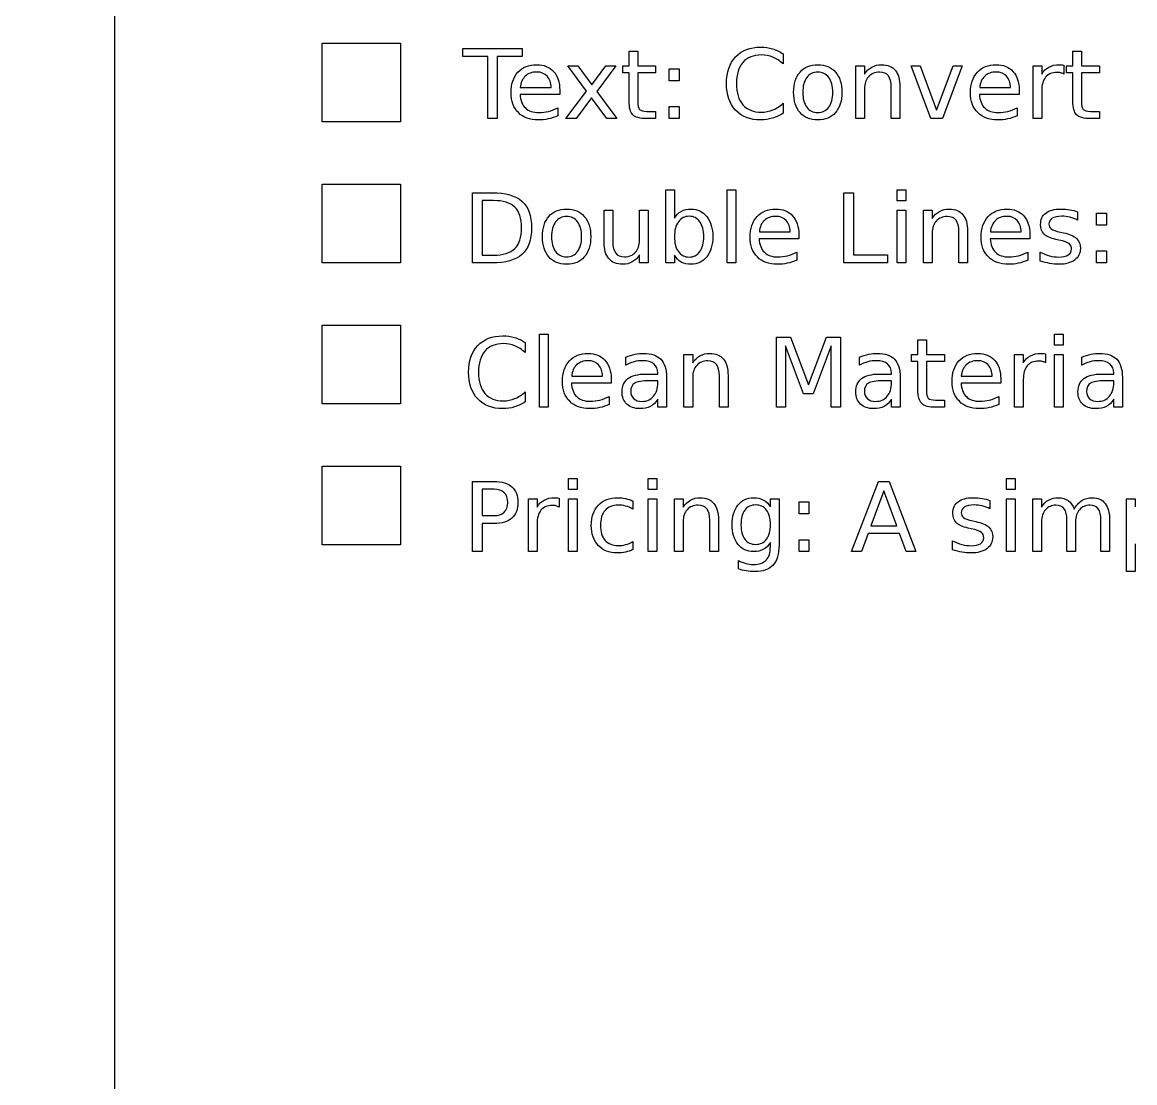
# Model space of a CAD drawing. Extents: x -140 to 352, y 0 to 216.
# Drawn here: x 187.1 to 238, y 95.3 to 143.8 of the extents above; entities that cross this region are included whole.
import ezdxf

# ---------------------------------------------------------------- set-up
doc = ezdxf.new("R2010")
doc.units = 0
doc.layers.add('Design_Template', color=7, linetype='CONTINUOUS')

msp = doc.modelspace()

# ---------------------------------------------------------------- linework, layer by layer
at = {"layer": 'Design_Template', "color": 7}
for points in [[(0.315781, 190.79494), (191.315794, 190.79494), (191.315794, -0.205074), (0.315781, -0.205074)], [(207.269394, 142.649078), (209.986368, 142.649078), (209.986368, 142.283374), (208.846219, 142.283374), (208.846219, 139.437325), (208.409522, 139.437325), (208.409522, 142.283374), (207.269394, 142.283374)], [(214.282323, 141.846677), (213.411086, 140.67427), (214.327514, 139.437325), (213.86069, 139.437325), (213.159393, 140.383856), (212.458099, 139.437325), (211.991289, 139.437325), (212.927075, 140.697934), (212.070883, 141.846677), (212.537707, 141.846677), (213.176612, 140.988348), (213.815517, 141.846677)], [(216.721806, 141.715455), (217.175704, 141.715455), (217.175704, 141.169048), (216.721806, 141.169048)], [(227.798372, 141.846677), (228.217868, 141.846677), (228.970784, 139.824541), (229.723717, 141.846677), (230.143195, 141.846677), (229.239692, 139.437325), (228.701893, 139.437325)], [(216.721806, 139.983732), (217.175704, 139.983732), (217.175704, 139.437325), (216.721806, 139.437325)], [(219.374247, 136.176092), (219.770064, 136.176092), (219.770064, 132.82881), (219.374247, 132.82881)], [(227.161623, 136.176092), (227.557436, 136.176092), (227.557436, 135.674858), (227.161623, 135.674858)], [(224.726451, 136.040566), (225.160992, 136.040566), (225.160992, 133.194517), (226.724926, 133.194517), (226.724926, 132.82881), (224.726451, 132.82881)], [(227.161623, 135.238165), (227.557436, 135.238165), (227.557436, 132.82881), (227.161623, 132.82881)], [(236.289197, 135.106939), (236.743109, 135.106939), (236.743109, 134.560532), (236.289197, 134.560532)], [(236.289197, 133.375217), (236.743109, 133.375217), (236.743109, 132.82881), (236.289197, 132.82881)], [(210.778012, 129.567577), (211.173826, 129.567577), (211.173826, 126.220294), (210.778012, 126.220294)], [(234.372467, 129.567577), (234.768298, 129.567577), (234.768298, 129.066343), (234.372467, 129.066343)], [(221.628709, 129.43205), (222.276229, 129.43205), (223.095831, 127.246422), (223.919757, 129.43205), (224.567263, 129.43205), (224.567263, 126.220294), (224.143475, 126.220294), (224.143475, 129.04053), (223.315255, 126.83769), (222.878558, 126.83769), (222.050342, 129.04053), (222.050342, 126.220294), (221.628709, 126.220294)], [(234.372467, 128.629646), (234.768298, 128.629646), (234.768298, 126.220294), (234.372467, 126.220294)], [(212.103148, 122.959061), (212.498979, 122.959061), (212.498979, 122.457831), (212.103148, 122.457831)], [(215.7516, 122.959061), (216.147431, 122.959061), (216.147431, 122.457831), (215.7516, 122.457831)], [(226.303293, 122.823534), (226.795919, 122.823534), (228.019952, 119.611779), (227.568206, 119.611779), (227.275633, 120.435691), (225.827869, 120.435691), (225.535314, 119.611779), (225.077105, 119.611779)], [(232.169645, 122.959061), (232.565459, 122.959061), (232.565459, 122.457831), (232.169645, 122.457831)], [(226.54852, 122.395446), (225.959098, 120.797094), (227.14011, 120.797094)], [(212.103148, 122.021134), (212.498979, 122.021134), (212.498979, 119.611779), (212.103148, 119.611779)], [(215.7516, 122.021134), (216.147431, 122.021134), (216.147431, 119.611779), (215.7516, 119.611779)], [(222.667752, 121.889912), (223.12165, 121.889912), (223.12165, 121.343501), (222.667752, 121.343501)], [(232.169645, 122.021134), (232.565459, 122.021134), (232.565459, 119.611779), (232.169645, 119.611779)], [(222.667752, 120.158185), (223.12165, 120.158185), (223.12165, 119.611779), (222.667752, 119.611779)]]:
    msp.add_lwpolyline(points, close=True, dxfattribs=at)
at = {"layer": 'Design_Template', "color": 2}
for points in [[(200.819762, 142.892389), (204.420071, 142.892389), (204.420071, 139.292362), (200.819762, 139.292362)], [(200.819762, 136.434295), (204.420071, 136.434295), (204.420071, 132.834268), (200.819762, 132.834268)], [(200.819762, 129.976204), (204.420071, 129.976204), (204.420071, 126.376177), (200.819762, 126.376177)], [(200.819762, 123.518395), (204.420071, 123.518395), (204.420071, 119.918368), (200.819762, 119.918368)]]:
    msp.add_lwpolyline(points, close=True, dxfattribs=at)
at = {"layer": 'Design_Template', "color": 7}
for points in [[(214.88467, 140.231121), (214.88467, 141.539055), (214.594253, 141.539055), (214.594253, 141.846677), (214.88467, 141.846677), (214.88467, 142.530763), (215.282639, 142.530763)], [(215.282639, 142.530763), (215.282639, 141.846677), (216.097947, 141.846677), (216.097947, 141.539055), (215.282639, 141.539055), (215.282639, 140.231121)], [(221.93419, 142.401692), (221.93419, 141.943483)], [(235.209302, 140.231121), (235.209302, 141.539055), (234.918885, 141.539055), (234.918885, 141.846677), (235.209302, 141.846677), (235.209302, 142.530763), (235.607271, 142.530763)], [(235.607271, 142.530763), (235.607271, 141.846677), (236.422583, 141.846677), (236.422583, 141.539055), (235.607271, 141.539055), (235.607271, 140.231121)], [(225.668681, 140.79904), (225.668681, 139.437325), (225.270713, 139.437325), (225.270713, 141.846677), (225.668681, 141.846677), (225.668681, 141.47237)], [(233.783046, 140.706546), (233.783046, 139.437332), (233.385078, 139.437332), (233.385078, 141.846685), (233.783046, 141.846685), (233.783046, 141.472377)], [(234.794118, 141.88325), (234.796235, 141.476674)], [(211.707335, 140.740955), (211.707335, 140.547348), (209.887418, 140.547348)], [(209.900312, 140.85497), (211.311504, 140.857086)], [(227.288545, 140.891542), (227.288545, 139.437325), (226.892714, 139.437325), (226.892714, 140.878634)], [(232.750466, 140.740955), (232.750466, 140.547348), (230.930549, 140.547348)], [(230.943443, 140.85497), (232.354635, 140.857086)], [(221.93419, 140.138619), (221.93419, 139.684714)], [(211.614833, 139.934255), (211.614833, 139.559944)], [(215.691378, 139.768612), (216.097947, 139.768612), (216.097947, 139.437325), (215.691378, 139.437325)], [(232.657964, 139.934255), (232.657964, 139.559944)], [(236.015996, 139.768612), (236.422583, 139.768612), (236.422583, 139.437325), (236.015996, 139.437325)], [(216.960588, 133.190213), (216.960588, 132.82881), (216.562619, 132.82881), (216.562619, 136.176092), (216.960588, 136.176092), (216.960588, 134.872458)], [(207.714691, 136.040566), (208.607438, 136.040566)], [(208.607438, 132.82881), (207.714691, 132.82881), (207.714691, 136.040566)], [(208.149232, 135.683463), (208.149232, 133.185909), (208.674123, 133.185909)], [(208.674123, 135.683463), (208.149232, 135.683463)], [(213.740231, 133.779645), (213.740231, 135.238165), (214.136044, 135.238165), (214.136044, 133.794701)], [(215.362233, 133.872146), (215.362233, 135.238165), (215.758063, 135.238165), (215.758063, 132.82881), (215.362233, 132.82881), (215.362233, 133.198817)], [(228.766423, 134.190525), (228.766423, 132.82881), (228.368454, 132.82881), (228.368454, 135.238165), (228.766423, 135.238165), (228.766423, 134.863854)], [(235.426575, 135.167172), (235.426575, 134.792865)], [(222.656996, 134.13244), (222.656996, 133.938832), (220.837061, 133.938832)], [(220.849973, 134.246458), (222.261165, 134.248574)], [(230.386287, 134.283027), (230.386287, 132.82881), (229.990456, 132.82881), (229.990456, 134.270119)], [(233.240936, 134.13244), (233.240936, 133.938832), (231.421019, 133.938832)], [(231.433931, 134.246458), (232.845123, 134.248574)], [(234.643531, 134.23785), (234.779054, 134.207723)], [(234.563938, 133.876436), (234.426259, 133.908715)], [(222.564494, 133.325739), (222.564494, 132.951428)], [(233.148434, 133.325739), (233.148434, 132.951428)], [(233.714209, 132.916997), (233.714209, 133.325729)], [(210.119736, 129.184661), (210.119736, 128.726452)], [(228.110299, 127.01409), (228.110299, 128.322028), (227.819899, 128.322028), (227.819899, 128.629646), (228.110299, 128.629646), (228.110299, 129.313732), (228.508285, 129.313732)], [(228.508285, 129.313732), (228.508285, 128.629646), (229.323593, 128.629646), (229.323593, 128.322028), (228.508285, 128.322028), (228.508285, 127.01409)], [(214.736239, 128.154232), (214.736239, 128.519936)], [(217.795253, 127.582009), (217.795253, 126.220294), (217.397284, 126.220294), (217.397284, 128.629646), (217.795253, 128.629646), (217.795253, 128.255339)], [(225.440656, 128.154232), (225.440656, 128.519936)], [(232.939763, 127.489514), (232.939763, 126.220301), (232.541794, 126.220301), (232.541794, 128.629653), (232.939763, 128.629653), (232.939763, 128.255346)], [(233.950835, 128.666219), (233.952951, 128.259639)], [(235.620183, 128.154232), (235.620183, 128.519936)], [(214.060761, 127.523928), (214.060761, 127.33032), (212.240827, 127.33032)], [(212.253735, 127.637942), (213.664931, 127.640059)], [(215.644049, 127.7412), (216.199053, 127.7412), (216.199053, 127.779921)], [(216.199053, 127.343225), (216.199053, 127.431426), (215.805392, 127.431426)], [(216.594884, 127.594917), (216.594884, 126.220294), (216.199053, 126.220294), (216.199053, 126.586001)], [(219.415113, 127.674511), (219.415113, 126.220294), (219.0193, 126.220294), (219.0193, 127.661603)], [(226.348466, 127.7412), (226.90347, 127.7412), (226.90347, 127.779921)], [(226.90347, 127.343225), (226.90347, 127.431426), (226.509809, 127.431426)], [(227.299298, 127.594917), (227.299298, 126.220294), (226.90347, 126.220294), (226.90347, 126.586001)], [(231.907182, 127.523928), (231.907182, 127.33032), (230.087265, 127.33032)], [(230.100177, 127.637942), (231.511369, 127.640059)], [(236.527993, 127.7412), (237.082997, 127.7412), (237.082997, 127.779921)], [(237.082997, 127.343225), (237.082997, 127.431426), (236.689318, 127.431426)], [(237.478824, 127.594917), (237.478824, 126.220294), (237.082997, 126.220294), (237.082997, 126.586001)], [(210.119736, 126.921588), (210.119736, 126.467683)], [(213.968256, 126.717224), (213.968256, 126.342913)], [(228.91701, 126.551581), (229.323593, 126.551581), (229.323593, 126.220294), (228.91701, 126.220294)], [(231.81468, 126.717224), (231.81468, 126.342913)], [(207.714691, 122.823534), (208.695632, 122.823534)], [(208.695632, 120.902504), (208.149232, 120.902504), (208.149232, 119.611779), (207.714691, 119.611779), (207.714691, 122.823534)], [(208.149232, 122.466435), (208.149232, 121.259607), (208.695632, 121.259607)], [(208.695632, 122.466435), (208.149232, 122.466435)], [(210.666154, 120.880999), (210.666154, 119.611786), (210.268167, 119.611786), (210.268167, 122.021141), (210.666154, 122.021141), (210.666154, 121.64683)], [(211.677225, 122.057703), (211.679342, 121.651127)], [(215.058921, 121.928632), (215.058921, 121.558621)], [(217.356415, 120.973494), (217.356415, 119.611779), (216.958432, 119.611779), (216.958432, 122.021134), (217.356415, 122.021134), (217.356415, 121.646823)], [(221.355507, 121.655438), (221.355507, 122.021145), (221.751338, 122.021145), (221.751338, 119.910807)], [(231.408111, 121.950145), (231.408111, 121.575834)], [(233.774446, 120.973494), (233.774446, 119.611779), (233.376459, 119.611779), (233.376459, 122.021134), (233.774446, 122.021134), (233.774446, 121.646823)], [(238.068245, 119.973182), (238.068245, 118.695364), (237.670276, 118.695364), (237.670276, 122.021134), (238.068245, 122.021134), (238.068245, 121.655427)], [(218.976265, 121.065996), (218.976265, 119.611779), (218.580448, 119.611779), (218.580448, 121.053091)], [(230.625068, 121.020822), (230.760591, 120.990695)], [(235.334073, 120.973494), (235.334073, 119.611779), (234.936086, 119.611779), (234.936086, 121.053091)], [(236.893696, 121.065996), (236.893696, 119.611779), (236.495713, 119.611779), (236.495713, 121.053091)], [(230.545474, 120.659412), (230.407796, 120.691691)], [(215.058921, 120.069987), (215.058921, 119.70428)], [(221.355507, 119.839818), (221.355507, 120.035578)], [(229.695745, 119.699969), (229.695745, 120.108701)], [(219.888386, 118.822297), (219.888386, 119.207361)]]:
    msp.add_lwpolyline(points, dxfattribs=at)
for points in [[(219.763615, 142.25971), (220.043262, 142.558008), (220.426185, 142.707159), (220.912365, 142.707162)], [(220.912365, 142.707162), (221.104531, 142.707159), (221.285227, 142.681339), (221.454458, 142.629717)], [(219.34412, 141.039977), (219.34412, 141.556264), (219.483954, 141.96284), (219.763615, 142.25971)], [(220.938168, 142.350063), (220.571039, 142.35006), (220.289931, 142.237478), (220.094902, 142.012321)], [(221.465211, 142.248953), (221.30029, 142.316355), (221.124614, 142.35006), (220.938168, 142.350063)], [(221.454458, 142.629717), (221.625128, 142.57952), (221.785028, 142.503511), (221.93419, 142.401692)], [(221.93419, 141.943483), (221.787896, 142.079722), (221.631573, 142.181548), (221.465211, 142.248953)], [(209.79276, 141.556267), (210.006434, 141.788593), (210.293987, 141.904759), (210.655397, 141.904762)], [(210.655397, 141.904762), (210.979508, 141.904759), (211.235505, 141.800065), (211.423381, 141.590684)], [(220.094902, 142.012321), (219.899851, 141.788593), (219.802329, 141.464478), (219.802329, 141.039977)], [(222.712926, 141.569172), (222.909398, 141.792896), (223.180444, 141.904759), (223.526082, 141.904762)], [(223.526082, 141.904762), (223.870273, 141.904759), (224.140607, 141.792896), (224.337083, 141.569172)], [(225.668681, 141.47237), (225.763339, 141.617213), (225.874485, 141.725491), (226.00212, 141.7972)], [(226.00212, 141.7972), (226.131198, 141.868906), (226.279629, 141.904759), (226.447417, 141.904762)], [(226.447417, 141.904762), (226.724214, 141.904759), (226.933594, 141.818713), (227.075566, 141.646617)], [(230.835891, 141.556267), (231.049565, 141.788593), (231.337118, 141.904759), (231.698528, 141.904762)], [(231.698528, 141.904762), (232.022639, 141.904759), (232.278636, 141.800065), (232.466511, 141.590684)], [(233.783046, 141.472377), (233.866221, 141.618656), (233.974499, 141.726934), (234.107884, 141.797207)], [(234.107884, 141.797207), (234.241252, 141.868913), (234.403307, 141.904766), (234.594047, 141.904769)], [(234.594047, 141.904769), (234.621282, 141.904766), (234.651419, 141.902653), (234.684397, 141.898314)], [(234.684397, 141.898314), (234.717382, 141.895491), (234.753965, 141.890411), (234.794118, 141.88325)], [(209.474386, 140.618337), (209.474386, 141.012725), (209.580512, 141.325367), (209.79276, 141.556267)], [(210.128354, 141.382016), (209.996409, 141.257246), (209.920395, 141.081562), (209.900312, 140.85497)], [(210.659691, 141.569172), (210.438841, 141.569168), (210.261722, 141.506787), (210.128354, 141.382016)], [(211.128652, 141.375564), (211.011061, 141.504635), (210.854738, 141.569168), (210.659691, 141.569172)], [(211.311504, 140.857122), (211.308682, 141.073674), (211.247687, 141.24649), (211.128652, 141.375564)], [(211.423381, 141.590684), (211.612678, 141.382732), (211.707335, 141.099491), (211.707335, 140.740955)], [(222.420353, 140.639849), (222.420353, 141.035673), (222.517878, 141.345444), (222.712926, 141.569172)], [(223.0227, 141.319631), (222.899358, 141.154704), (222.837692, 140.928111), (222.837692, 140.639849)], [(223.526082, 141.569172), (223.31383, 141.569168), (223.146027, 141.48599), (223.0227, 141.319631)], [(224.027309, 141.317483), (223.903963, 141.485274), (223.736888, 141.569168), (223.526082, 141.569172)], [(224.212312, 140.639849), (224.212312, 140.925243), (224.15065, 141.15112), (224.027309, 141.317483)], [(224.337083, 141.569172), (224.533555, 141.345444), (224.631793, 141.035673), (224.631793, 140.639849)], [(225.853688, 141.356203), (225.730343, 141.219957), (225.668681, 141.034237), (225.668681, 140.79904)], [(226.359223, 141.560568), (226.145531, 141.560568), (225.977013, 141.492443), (225.853688, 141.356203)], [(226.759347, 141.39062), (226.670422, 141.503919), (226.537054, 141.560568), (226.359223, 141.560568)], [(226.892714, 140.878634), (226.892714, 141.106663), (226.848254, 141.277322), (226.759347, 141.39062)], [(227.075566, 141.646617), (227.217552, 141.47595), (227.288545, 141.224261), (227.288545, 140.891542)], [(230.517517, 140.618337), (230.517517, 141.012725), (230.623643, 141.325367), (230.835891, 141.556267)], [(231.171485, 141.382016), (231.039539, 141.257246), (230.963526, 141.081562), (230.943443, 140.85497)], [(231.702822, 141.569172), (231.481972, 141.569168), (231.304853, 141.506787), (231.171485, 141.382016)], [(232.171783, 141.375564), (232.054192, 141.504635), (231.897869, 141.569168), (231.702822, 141.569172)], [(232.354635, 140.857122), (232.351813, 141.073674), (232.290818, 141.24649), (232.171783, 141.375564)], [(232.466511, 141.590684), (232.655808, 141.382732), (232.750466, 141.099491), (232.750466, 140.740955)], [(233.961591, 141.332546), (233.842556, 141.187696), (233.783046, 140.979031), (233.783046, 140.706546)], [(234.477881, 141.55197), (234.254163, 141.551967), (234.082064, 141.478825), (233.961591, 141.332546)], [(234.649977, 141.532603), (234.598355, 141.545515), (234.540986, 141.55197), (234.477881, 141.55197)], [(234.79627, 141.47667), (234.751809, 141.502493), (234.703038, 141.521127), (234.649977, 141.532603)], [(219.763615, 139.820241), (219.483954, 140.118539), (219.34412, 140.525119), (219.34412, 141.039977)], [(219.802329, 141.039977), (219.802329, 140.616901), (219.899851, 140.292787), (220.094902, 140.06763)], [(209.809962, 139.710527), (209.586244, 139.934251), (209.474386, 140.236857), (209.474386, 140.618337)], [(209.887418, 140.547348), (209.904633, 140.274858), (209.986368, 140.06691), (210.132644, 139.923499)], [(215.058921, 139.607269), (214.942755, 139.722003), (214.88467, 139.929951), (214.88467, 140.231121)], [(215.282639, 140.231121), (215.282639, 140.034641), (215.309168, 139.908439), (215.362233, 139.852509)], [(221.465211, 139.833149), (221.631573, 139.900551), (221.787896, 140.002373), (221.93419, 140.138619)], [(222.712926, 139.710527), (222.517878, 139.935687), (222.420353, 140.245461), (222.420353, 140.639849)], [(222.837692, 140.639849), (222.837692, 140.351588), (222.898645, 140.124275), (223.020544, 139.957916)], [(224.027309, 139.960068), (224.15065, 140.126427), (224.212312, 140.353023), (224.212312, 140.639849)], [(224.631793, 140.639849), (224.631793, 140.245461), (224.533555, 139.935687), (224.337083, 139.710527)], [(230.853093, 139.710527), (230.629375, 139.934251), (230.517517, 140.236857), (230.517517, 140.618337)], [(230.930549, 140.547348), (230.947764, 140.274858), (231.029499, 140.06691), (231.175775, 139.923499)], [(235.383539, 139.607269), (235.267369, 139.722003), (235.209288, 139.929951), (235.209302, 140.231121)], [(235.607271, 140.231121), (235.607271, 140.034641), (235.6338, 139.908439), (235.686865, 139.852509)], [(210.724238, 139.37494), (210.339873, 139.37494), (210.035122, 139.486802), (209.809962, 139.710527)], [(210.132644, 139.923499), (210.280366, 139.781516), (210.48544, 139.710527), (210.747903, 139.710527)], [(210.747903, 139.710527), (210.899915, 139.710527), (211.046903, 139.729189), (211.188889, 139.76646)], [(211.188889, 139.76646), (211.3323, 139.803745), (211.474286, 139.859678), (211.614833, 139.934255)], [(215.362233, 139.852509), (215.416737, 139.796576), (215.52644, 139.768612), (215.691378, 139.768612)], [(220.912365, 139.37494), (220.426185, 139.37494), (220.043262, 139.523375), (219.763615, 139.820241)], [(220.094902, 140.06763), (220.289931, 139.843902), (220.571039, 139.732039), (220.938168, 139.732039)], [(220.938168, 139.732039), (221.124614, 139.732039), (221.30029, 139.76573), (221.465211, 139.833149)], [(221.93419, 139.684714), (221.78216, 139.581456), (221.620821, 139.504011), (221.450165, 139.452382)], [(223.526082, 139.37494), (223.180444, 139.37494), (222.909398, 139.486802), (222.712926, 139.710527)], [(223.020544, 139.957916), (223.143872, 139.792992), (223.31239, 139.710527), (223.526082, 139.710527)], [(223.526082, 139.710527), (223.736888, 139.710527), (223.903963, 139.793708), (224.027309, 139.960068)], [(224.337083, 139.710527), (224.140607, 139.486802), (223.870273, 139.37494), (223.526082, 139.37494)], [(231.767369, 139.37494), (231.383004, 139.37494), (231.078253, 139.486802), (230.853093, 139.710527)], [(231.175775, 139.923499), (231.323497, 139.781516), (231.528571, 139.710527), (231.791034, 139.710527)], [(231.791034, 139.710527), (231.943046, 139.710527), (232.090034, 139.729189), (232.23202, 139.76646)], [(232.23202, 139.76646), (232.375431, 139.803745), (232.517417, 139.859678), (232.657964, 139.934255)], [(235.686865, 139.852509), (235.741355, 139.796576), (235.851076, 139.768612), (236.015996, 139.768612)], [(211.178136, 139.422265), (211.028989, 139.390727), (210.877676, 139.37494), (210.724238, 139.37494)], [(211.614833, 139.559944), (211.472847, 139.49971), (211.32728, 139.453818), (211.178136, 139.422265)], [(215.691378, 139.437325), (215.385897, 139.437325), (215.175088, 139.493974), (215.058921, 139.607269)], [(221.450165, 139.452382), (221.280934, 139.400753), (221.101662, 139.37494), (220.912365, 139.37494)], [(232.221267, 139.422265), (232.07212, 139.390727), (231.920807, 139.37494), (231.767369, 139.37494)], [(232.657964, 139.559944), (232.515978, 139.49971), (232.370411, 139.453818), (232.221267, 139.422265)], [(236.015996, 139.437325), (235.710529, 139.437325), (235.499705, 139.493974), (235.383539, 139.607269)], [(208.607438, 136.040566), (209.229854, 136.040562), (209.686634, 135.910772), (209.977768, 135.651198)], [(209.646481, 135.382296), (209.44139, 135.583073), (209.117283, 135.683463), (208.674123, 135.683463)], [(209.977768, 135.651198), (210.26888, 135.393049), (210.414447, 134.988621), (210.414464, 134.437914)], [(209.956255, 134.437914), (209.956241, 134.868154), (209.852983, 135.182949), (209.646481, 135.382296)], [(211.208246, 134.960656), (211.404736, 135.184381), (211.675782, 135.296243), (212.021416, 135.296247)], [(212.021416, 135.296247), (212.365594, 135.296243), (212.635945, 135.184381), (212.832417, 134.960656)], [(216.960588, 134.872458), (217.043758, 135.01587), (217.148459, 135.121996), (217.274669, 135.190837)], [(217.274669, 135.190837), (217.402304, 135.261107), (217.554316, 135.296243), (217.730719, 135.296247)], [(217.730719, 135.296247), (218.023278, 135.296243), (218.260634, 135.180081), (218.442773, 134.947752)], [(220.742404, 134.947752), (220.956096, 135.180081), (221.243648, 135.296243), (221.605045, 135.296247)], [(221.605045, 135.296247), (221.92917, 135.296243), (222.185152, 135.191553), (222.373024, 134.982169)], [(228.766423, 134.863854), (228.86108, 135.008701), (228.972226, 135.116976), (229.099861, 135.188685)], [(229.099861, 135.188685), (229.228936, 135.26039), (229.377371, 135.296243), (229.545159, 135.296247)], [(229.545159, 135.296247), (229.821955, 135.296243), (230.031336, 135.210194), (230.173308, 135.038102)], [(230.173308, 135.038102), (230.315294, 134.867435), (230.386287, 134.615745), (230.386287, 134.283027)], [(231.326362, 134.947752), (231.540054, 135.180081), (231.827589, 135.296243), (232.189002, 135.296247)], [(232.189002, 135.296247), (232.51311, 135.296243), (232.76911, 135.191553), (232.956982, 134.982169)], [(233.73141, 134.586349), (233.73141, 134.812938), (233.811731, 134.987905), (233.972343, 135.111243)], [(233.972343, 135.111243), (234.132974, 135.234578), (234.360999, 135.296243), (234.656439, 135.296247)], [(234.656439, 135.296247), (234.802719, 135.296243), (234.940394, 135.285487), (235.069472, 135.263968)], [(235.069472, 135.263968), (235.198532, 135.242448), (235.317566, 135.210183), (235.426575, 135.167162)], [(210.915691, 134.031334), (210.915691, 134.427154), (211.013213, 134.736928), (211.208246, 134.960656)], [(211.51802, 134.711119), (211.394693, 134.546188), (211.333031, 134.319596), (211.333031, 134.031334)], [(212.021416, 134.960656), (211.80915, 134.960656), (211.641362, 134.877475), (211.51802, 134.711119)], [(212.522643, 134.708967), (212.399301, 134.876759), (212.232226, 134.960656), (212.021416, 134.960656)], [(212.70765, 134.031334), (212.70765, 134.316728), (212.645971, 134.542604), (212.522643, 134.708967)], [(212.832417, 134.960656), (213.028893, 134.736928), (213.127128, 134.427154), (213.127128, 134.031334)], [(217.139146, 134.715419), (217.020112, 134.550492), (216.960588, 134.322464), (216.960588, 134.031334)], [(217.63391, 134.96496), (217.424526, 134.964957), (217.259606, 134.881779), (217.139146, 134.715419)], [(218.126536, 134.715419), (218.007501, 134.881779), (217.843294, 134.964957), (217.63391, 134.96496)], [(218.30725, 134.031334), (218.30725, 134.322464), (218.247009, 134.550492), (218.126536, 134.715419)], [(218.442773, 134.947752), (218.626337, 134.715419), (218.718126, 134.409946), (218.718126, 134.031334)], [(220.424029, 134.009821), (220.424029, 134.404209), (220.530155, 134.716852), (220.742404, 134.947752)], [(221.077998, 134.773504), (220.946056, 134.64873), (220.870057, 134.47305), (220.849973, 134.246458)], [(221.609352, 134.960656), (221.388485, 134.960656), (221.211366, 134.898271), (221.077998, 134.773504)], [(222.078314, 134.767048), (221.960705, 134.896119), (221.804385, 134.960656), (221.609352, 134.960656)], [(222.261165, 134.248606), (222.258343, 134.465162), (222.197348, 134.637974), (222.078314, 134.767048)], [(222.373024, 134.982169), (222.562339, 134.774217), (222.656979, 134.490975), (222.656996, 134.13244)], [(228.951427, 134.747688), (228.828085, 134.611442), (228.766423, 134.425722), (228.766423, 134.190525)], [(229.456964, 134.952052), (229.243273, 134.952052), (229.074754, 134.883927), (228.951427, 134.747688)], [(229.857085, 134.782108), (229.768164, 134.895403), (229.634792, 134.952052), (229.456964, 134.952052)], [(229.990456, 134.270119), (229.990456, 134.498147), (229.945992, 134.668807), (229.857085, 134.782108)], [(231.007987, 134.009821), (231.007987, 134.404209), (231.114113, 134.716852), (231.326362, 134.947752)], [(231.661956, 134.773504), (231.530013, 134.64873), (231.453997, 134.47305), (231.433931, 134.246458)], [(232.193292, 134.960656), (231.972443, 134.960656), (231.795324, 134.898271), (231.661956, 134.773504)], [(232.662271, 134.767048), (232.544662, 134.896119), (232.388343, 134.960656), (232.193292, 134.960656)], [(232.845123, 134.248606), (232.842301, 134.465162), (232.781288, 134.637974), (232.662271, 134.767048)], [(232.956982, 134.982169), (233.146279, 134.774217), (233.240936, 134.490975), (233.240936, 134.13244)], [(233.894905, 134.145348), (233.785914, 134.252906), (233.73141, 134.399909), (233.73141, 134.586349)], [(234.260609, 134.874607), (234.163083, 134.814373), (234.114329, 134.724024), (234.114329, 134.603557)], [(234.114329, 134.603557), (234.114329, 134.511771), (234.149466, 134.439346), (234.219743, 134.386285)], [(234.703768, 134.96496), (234.507278, 134.964957), (234.359573, 134.934833), (234.260609, 134.874607)], [(235.078072, 134.921935), (234.957595, 134.950616), (234.832828, 134.964957), (234.703768, 134.96496)], [(235.426575, 134.792865), (235.314698, 134.850226), (235.198532, 134.893251), (235.078072, 134.921935)], [(209.646481, 133.487079), (209.852983, 133.687859), (209.956241, 134.004801), (209.956255, 134.437914)], [(210.414464, 134.437914), (210.414447, 133.884335), (210.268167, 133.477755), (209.975612, 133.218178)], [(211.208246, 133.102011), (211.013213, 133.327172), (210.915691, 133.636946), (210.915691, 134.031334)], [(211.333031, 134.031334), (211.333031, 133.743072), (211.39398, 133.515763), (211.515882, 133.349404)], [(212.522643, 133.351552), (212.645971, 133.517912), (212.70765, 133.744508), (212.70765, 134.031334)], [(213.127128, 134.031334), (213.127128, 133.636946), (213.028893, 133.327172), (212.832417, 133.102011)], [(216.960588, 134.031334), (216.960588, 133.740204), (217.020112, 133.511459), (217.139146, 133.3451)], [(218.126536, 133.3451), (218.247009, 133.511459), (218.30725, 133.740204), (218.30725, 134.031334)], [(218.718126, 134.031334), (218.718126, 133.652722), (218.626337, 133.347248), (218.442773, 133.114919)], [(234.426259, 133.908715), (234.181015, 133.960344), (234.003896, 134.039222), (233.894905, 134.145348)], [(234.219743, 134.386285), (234.290006, 134.334656), (234.431279, 134.285175), (234.643531, 134.23785)], [(234.779054, 134.207723), (235.060141, 134.147489), (235.259481, 134.062156), (235.37709, 133.95173)], [(213.955348, 133.02457), (213.811937, 133.196665), (213.740231, 133.448358), (213.740231, 133.779645)], [(214.136044, 133.794701), (214.136044, 133.566673), (214.180508, 133.395293), (214.269429, 133.280563)], [(215.175088, 133.314983), (215.299858, 133.451226), (215.362233, 133.636946), (215.362233, 133.872146)], [(220.759623, 133.102011), (220.535888, 133.325739), (220.424029, 133.628342), (220.424029, 134.009821)], [(220.837061, 133.938832), (220.854277, 133.666346), (220.93603, 133.458394), (221.082306, 133.314983)], [(231.343581, 133.102011), (231.119846, 133.325739), (231.007987, 133.628342), (231.007987, 134.009821)], [(231.421019, 133.938832), (231.438235, 133.666346), (231.51997, 133.458394), (231.666249, 133.314983)], [(235.039344, 133.710796), (234.967639, 133.768158), (234.809164, 133.823371), (234.563938, 133.876436)], [(235.149065, 133.463404), (235.149065, 133.570966), (235.112493, 133.653428), (235.039344, 133.710796)], [(235.37709, 133.95173), (235.496125, 133.842735), (235.555635, 133.69), (235.555635, 133.493521)], [(209.975612, 133.218178), (209.68304, 132.9586), (209.226986, 132.82881), (208.607438, 132.82881)], [(208.674123, 133.185909), (209.117283, 133.185909), (209.44139, 133.286299), (209.646481, 133.487079)], [(212.021416, 132.766424), (211.675782, 132.766424), (211.404736, 132.878287), (211.208246, 133.102011)], [(211.515882, 133.349404), (211.63921, 133.184477), (211.807725, 133.102011), (212.021416, 133.102011)], [(212.021416, 133.102011), (212.232226, 133.102011), (212.399301, 133.185193), (212.522643, 133.351552)], [(212.832417, 133.102011), (212.635945, 132.878287), (212.365594, 132.766424), (212.021416, 132.766424)], [(214.585652, 132.766424), (214.308856, 132.766424), (214.098759, 132.852474), (213.955348, 133.02457)], [(214.269429, 133.280563), (214.358336, 133.167265), (214.491722, 133.110619), (214.669553, 133.110619)], [(214.669553, 133.110619), (214.883227, 133.110619), (215.051746, 133.17874), (215.175088, 133.314983)], [(215.362233, 133.198817), (215.26615, 133.052534), (215.154291, 132.94354), (215.026656, 132.871834)], [(217.274669, 132.869682), (217.148459, 132.939956), (217.043758, 133.046798), (216.960588, 133.190213)], [(217.139146, 133.3451), (217.259606, 133.180173), (217.424526, 133.097711), (217.63391, 133.097711)], [(217.63391, 133.097711), (217.843294, 133.097711), (218.007501, 133.180173), (218.126536, 133.3451)], [(218.442773, 133.114919), (218.260634, 132.882591), (218.023278, 132.766424), (217.730719, 132.766424)], [(221.673882, 132.766424), (221.289534, 132.766424), (220.984784, 132.878287), (220.759623, 133.102011)], [(221.082306, 133.314983), (221.230028, 133.173001), (221.435101, 133.102011), (221.697546, 133.102011)], [(221.697546, 133.102011), (221.849558, 133.102011), (221.996564, 133.120673), (222.13855, 133.157944)], [(222.13855, 133.157944), (222.281962, 133.195229), (222.423934, 133.251162), (222.564494, 133.325739)], [(232.25784, 132.766424), (231.873492, 132.766424), (231.568741, 132.878287), (231.343581, 133.102011)], [(231.666249, 133.314983), (231.813968, 133.173001), (232.019059, 133.102011), (232.281504, 133.102011)], [(232.281504, 133.102011), (232.433516, 133.102011), (232.580522, 133.120673), (232.722494, 133.157944)], [(232.722494, 133.157944), (232.865905, 133.195229), (233.007891, 133.251162), (233.148434, 133.325739)], [(233.714209, 133.325729), (233.860485, 133.249719), (234.004626, 133.192351), (234.146594, 133.15363)], [(234.146594, 133.15363), (234.28858, 133.116341), (234.429127, 133.0977), (234.568227, 133.0977)], [(234.568227, 133.0977), (234.754678, 133.0977), (234.898089, 133.129239), (234.998479, 133.192354)], [(234.998479, 133.192354), (235.098869, 133.256888), (235.149065, 133.347238), (235.149065, 133.463404)], [(235.555635, 133.493521), (235.555635, 133.269796), (235.466728, 133.09268), (235.288896, 132.962174)], [(215.026656, 132.871834), (214.900446, 132.801561), (214.75344, 132.766424), (214.585652, 132.766424)], [(217.730719, 132.766424), (217.554316, 132.766424), (217.402304, 132.800856), (217.274669, 132.869682)], [(222.127798, 132.81375), (221.978636, 132.782211), (221.827337, 132.766424), (221.673882, 132.766424)], [(222.564494, 132.951428), (222.422508, 132.891195), (222.276942, 132.845302), (222.127798, 132.81375)], [(232.711738, 132.81375), (232.562594, 132.782211), (232.411295, 132.766424), (232.25784, 132.766424)], [(233.148434, 132.951428), (233.006448, 132.891195), (232.860882, 132.845302), (232.711738, 132.81375)], [(234.155195, 132.805135), (234.016095, 132.829512), (233.869085, 132.866804), (233.714209, 132.916997)], [(234.559627, 132.766414), (234.430552, 132.766414), (234.295742, 132.779325), (234.155195, 132.805135)], [(235.288896, 132.962174), (235.112493, 132.831667), (234.869401, 132.766414), (234.559627, 132.766414)], [(207.949165, 129.042679), (208.228826, 129.340977), (208.611749, 129.490128), (209.097912, 129.490131)], [(209.097912, 129.490131), (209.290091, 129.490128), (209.470791, 129.464308), (209.640018, 129.41269)], [(207.529684, 127.822946), (207.529684, 128.339233), (207.669515, 128.745813), (207.949165, 129.042679)], [(209.123728, 129.133032), (208.756585, 129.133028), (208.475495, 129.02045), (208.280462, 128.795293)], [(209.650774, 129.031926), (209.485854, 129.099328), (209.31016, 129.133028), (209.123728, 129.133032)], [(209.640018, 129.41269), (209.810675, 129.362489), (209.970592, 129.28648), (210.119736, 129.184661)], [(210.119736, 128.726452), (209.973457, 128.862695), (209.817137, 128.964517), (209.650774, 129.031926)], [(208.280462, 128.795293), (208.085415, 128.571565), (207.987889, 128.24745), (207.987889, 127.822946)], [(212.146187, 128.339236), (212.359861, 128.571565), (212.647414, 128.687728), (213.008824, 128.687731)], [(213.008824, 128.687731), (213.332931, 128.687728), (213.588914, 128.583037), (213.776803, 128.373657)], [(214.736239, 128.519936), (214.88109, 128.575865), (215.021636, 128.617458), (215.157872, 128.644706)], [(215.157872, 128.644706), (215.294122, 128.673387), (215.42678, 128.687728), (215.555841, 128.687731)], [(215.555841, 128.687731), (215.904343, 128.687728), (216.164633, 128.597378), (216.336728, 128.416678)], [(216.336728, 128.416678), (216.508827, 128.235975), (216.594884, 127.962057), (216.594884, 127.594917)], [(217.795253, 128.255339), (217.889907, 128.400182), (218.001053, 128.50846), (218.128688, 128.580173)], [(218.128688, 128.580173), (218.257766, 128.651875), (218.406197, 128.687728), (218.573985, 128.687731)], [(218.573985, 128.687731), (218.850781, 128.687728), (219.060166, 128.601682), (219.202152, 128.429586)], [(219.202152, 128.429586), (219.34412, 128.258923), (219.415113, 128.00723), (219.415113, 127.674511)], [(225.440656, 128.519936), (225.585507, 128.575865), (225.726053, 128.617458), (225.862289, 128.644706)], [(225.862289, 128.644706), (225.998539, 128.673387), (226.131198, 128.687728), (226.260258, 128.687731)], [(226.260258, 128.687731), (226.60876, 128.687728), (226.86905, 128.597378), (227.041146, 128.416678)], [(227.041146, 128.416678), (227.213245, 128.235975), (227.299298, 127.962057), (227.299298, 127.594917)], [(229.992608, 128.339236), (230.2063, 128.571565), (230.493852, 128.687728), (230.855248, 128.687731)], [(230.855248, 128.687731), (231.179356, 128.687728), (231.435356, 128.583037), (231.623228, 128.373657)], [(232.939763, 128.255346), (233.022955, 128.401625), (233.131233, 128.509903), (233.264601, 128.58018)], [(233.264601, 128.58018), (233.397972, 128.651882), (233.560041, 128.687735), (233.750781, 128.687738)], [(233.750781, 128.687738), (233.778016, 128.687735), (233.808136, 128.685622), (233.841131, 128.681282)], [(233.841131, 128.681282), (233.874116, 128.67846), (233.910681, 128.67338), (233.950835, 128.666219)], [(235.620183, 128.519936), (235.765019, 128.575865), (235.905562, 128.617458), (236.041815, 128.644706)], [(236.041815, 128.644706), (236.178051, 128.673387), (236.310706, 128.687728), (236.439784, 128.687731)], [(236.439784, 128.687731), (236.788286, 128.687728), (237.048576, 128.597378), (237.220672, 128.416678)], [(237.220672, 128.416678), (237.392771, 128.235975), (237.47881, 127.962057), (237.478824, 127.594917)], [(211.827794, 127.401309), (211.827794, 127.795694), (211.933921, 128.108336), (212.146187, 128.339236)], [(212.481763, 128.164985), (212.349835, 128.040215), (212.273822, 127.864535), (212.253735, 127.637942)], [(213.013117, 128.352141), (212.792264, 128.352141), (212.615149, 128.289756), (212.481763, 128.164985)], [(213.482079, 128.158533), (213.364484, 128.287604), (213.208164, 128.352141), (213.013117, 128.352141)], [(213.664931, 127.640094), (213.662108, 127.856647), (213.601113, 128.029458), (213.482079, 128.158533)], [(213.776803, 128.373657), (213.966104, 128.165701), (214.060761, 127.882459), (214.060761, 127.523928)], [(215.112695, 128.302664), (214.982196, 128.269679), (214.856699, 128.220202), (214.736239, 128.154232)], [(215.514975, 128.352141), (215.377296, 128.352141), (215.243198, 128.335631), (215.112695, 128.302664)], [(216.018353, 128.201558), (215.899319, 128.301944), (215.731531, 128.352141), (215.514975, 128.352141)], [(216.199053, 127.779921), (216.199053, 127.962057), (216.138831, 128.1026), (216.018353, 128.201558)], [(217.980256, 128.139172), (217.856929, 128.002926), (217.795253, 127.817206), (217.795253, 127.582009)], [(218.485791, 128.343537), (218.272102, 128.343537), (218.103598, 128.275415), (217.980256, 128.139172)], [(218.885915, 128.173593), (218.797008, 128.286887), (218.663622, 128.343537), (218.485791, 128.343537)], [(219.0193, 127.661603), (219.019282, 127.889631), (218.974839, 128.060295), (218.885915, 128.173593)], [(225.817112, 128.302664), (225.686613, 128.269679), (225.561116, 128.220202), (225.440656, 128.154232)], [(226.219392, 128.352141), (226.081713, 128.352141), (225.947616, 128.335631), (225.817112, 128.302664)], [(226.722771, 128.201558), (226.603736, 128.301944), (226.435948, 128.352141), (226.219392, 128.352141)], [(226.90347, 127.779921), (226.90347, 127.962057), (226.843248, 128.1026), (226.722771, 128.201558)], [(229.674233, 127.401309), (229.674233, 127.795694), (229.780359, 128.108336), (229.992608, 128.339236)], [(230.328202, 128.164985), (230.196259, 128.040215), (230.120243, 127.864535), (230.100177, 127.637942)], [(230.859556, 128.352141), (230.638689, 128.352141), (230.46157, 128.289756), (230.328202, 128.164985)], [(231.328517, 128.158533), (231.210908, 128.287604), (231.054589, 128.352141), (230.859556, 128.352141)], [(231.511369, 127.640094), (231.508547, 127.856647), (231.447552, 128.029458), (231.328517, 128.158533)], [(231.623228, 128.373657), (231.812525, 128.165701), (231.907182, 127.882459), (231.907182, 127.523928)], [(233.118325, 128.115519), (232.999291, 127.970665), (232.939763, 127.762), (232.939763, 127.489514)], [(233.634615, 128.334939), (233.41088, 128.334939), (233.238784, 128.261798), (233.118325, 128.115519)], [(233.806711, 128.315572), (233.755075, 128.328483), (233.69772, 128.334939), (233.634615, 128.334939)], [(233.95299, 128.259642), (233.908526, 128.285466), (233.859772, 128.304096), (233.806711, 128.315572)], [(235.996639, 128.302664), (235.866122, 128.269679), (235.740642, 128.220202), (235.620183, 128.154232)], [(236.398918, 128.352141), (236.26124, 128.352141), (236.127142, 128.335631), (235.996639, 128.302664)], [(236.902297, 128.201558), (236.783263, 128.301944), (236.61546, 128.352141), (236.398918, 128.352141)], [(237.082997, 127.779921), (237.082997, 127.962057), (237.022756, 128.1026), (236.902297, 128.201558)], [(207.949165, 126.60321), (207.669515, 126.901511), (207.529684, 127.308088), (207.529684, 127.822946)], [(207.987889, 127.822946), (207.987889, 127.399874), (208.085415, 127.075759), (208.280462, 126.850599)], [(212.163388, 126.493496), (211.939671, 126.717224), (211.827794, 127.019826), (211.827794, 127.401309)], [(214.559832, 126.921588), (214.559832, 127.192638), (214.650182, 127.397006), (214.830896, 127.534684)], [(214.830896, 127.534684), (215.013018, 127.672359), (215.284082, 127.741197), (215.644049, 127.7412)], [(215.805392, 127.431426), (215.485574, 127.431423), (215.263995, 127.394854), (215.140671, 127.321712)], [(225.26425, 126.921588), (225.26425, 127.192638), (225.3546, 127.397006), (225.535314, 127.534684)], [(225.535314, 127.534684), (225.717435, 127.672359), (225.988499, 127.741197), (226.348466, 127.7412)], [(226.509809, 127.431426), (226.189992, 127.431423), (225.968412, 127.394854), (225.845088, 127.321712)], [(230.009827, 126.493496), (229.786092, 126.717224), (229.674233, 127.019826), (229.674233, 127.401309)], [(235.443776, 126.921588), (235.443776, 127.192638), (235.534126, 127.397006), (235.714822, 127.534684)], [(235.714822, 127.534684), (235.896961, 127.672359), (236.168008, 127.741197), (236.527993, 127.7412)], [(236.689318, 127.431426), (236.369518, 127.431423), (236.147938, 127.394854), (236.024596, 127.321712)], [(209.650774, 126.616118), (209.817137, 126.683523), (209.973457, 126.785345), (210.119736, 126.921588)], [(212.240827, 127.33032), (212.258042, 127.057831), (212.339791, 126.849882), (212.486071, 126.706468)], [(214.777105, 126.364425), (214.632268, 126.503536), (214.559832, 126.689256), (214.559832, 126.921588)], [(215.140671, 127.321712), (215.017325, 127.248571), (214.955663, 127.1238), (214.955663, 126.947404)], [(214.955663, 126.947404), (214.955663, 126.806858), (215.001549, 126.694995), (215.093342, 126.611814)], [(215.999, 126.721528), (216.132368, 126.877847), (216.199053, 127.085079), (216.199053, 127.343225)], [(225.481522, 126.364425), (225.336686, 126.503536), (225.26425, 126.689256), (225.26425, 126.921588)], [(225.845088, 127.321712), (225.721743, 127.248571), (225.660081, 127.1238), (225.660081, 126.947404)], [(225.660081, 126.947404), (225.660081, 126.806858), (225.705966, 126.694995), (225.797759, 126.611814)], [(226.703417, 126.721528), (226.836785, 126.877847), (226.90347, 127.085079), (226.90347, 127.343225)], [(228.28455, 126.390238), (228.168383, 126.504972), (228.110299, 126.71292), (228.110299, 127.01409)], [(228.508285, 127.01409), (228.508285, 126.817614), (228.534814, 126.691411), (228.587879, 126.635478)], [(230.087265, 127.33032), (230.104481, 127.057831), (230.186216, 126.849882), (230.332509, 126.706468)], [(235.661048, 126.364425), (235.516194, 126.503536), (235.443776, 126.689256), (235.443776, 126.921588)], [(236.024596, 127.321712), (235.901269, 127.248571), (235.839589, 127.1238), (235.839607, 126.947404)], [(235.839607, 126.947404), (235.839589, 126.806858), (235.885493, 126.694995), (235.977285, 126.611814)], [(236.88294, 126.721528), (237.016311, 126.877847), (237.082997, 127.085079), (237.082997, 127.343225)], [(209.097912, 126.157909), (208.611749, 126.157909), (208.228826, 126.306344), (207.949165, 126.60321)], [(208.280462, 126.850599), (208.475495, 126.626874), (208.756585, 126.515008), (209.123728, 126.515012)], [(209.123728, 126.515012), (209.31016, 126.515008), (209.485854, 126.548702), (209.650774, 126.616118)], [(210.119736, 126.467683), (209.967724, 126.364425), (209.806381, 126.28698), (209.635711, 126.235351)], [(213.077661, 126.157909), (212.693299, 126.157909), (212.388545, 126.269771), (212.163388, 126.493496)], [(212.486071, 126.706468), (212.633789, 126.564489), (212.838866, 126.493496), (213.101312, 126.493496)], [(213.101312, 126.493496), (213.253338, 126.493496), (213.40033, 126.512158), (213.542316, 126.549429)], [(213.542316, 126.549429), (213.685727, 126.586717), (213.827713, 126.642647), (213.968256, 126.717224)], [(215.093342, 126.611814), (215.186556, 126.530068), (215.312766, 126.489195), (215.471954, 126.489195)], [(215.471954, 126.489195), (215.691378, 126.489195), (215.867054, 126.566637), (215.999, 126.721528)], [(216.199053, 126.586001), (216.108703, 126.439718), (215.996132, 126.33144), (215.861321, 126.261167)], [(225.797759, 126.611814), (225.890974, 126.530068), (226.017183, 126.489195), (226.176371, 126.489195)], [(226.176371, 126.489195), (226.395795, 126.489195), (226.571471, 126.566637), (226.703417, 126.721528)], [(226.90347, 126.586001), (226.813121, 126.439718), (226.700549, 126.33144), (226.565739, 126.261167)], [(228.91701, 126.220294), (228.611543, 126.220294), (228.400719, 126.276943), (228.28455, 126.390238)], [(228.587879, 126.635478), (228.642365, 126.579545), (228.752086, 126.551581), (228.91701, 126.551581)], [(230.924086, 126.157909), (230.539738, 126.157909), (230.234987, 126.269771), (230.009827, 126.493496)], [(230.332509, 126.706468), (230.480214, 126.564489), (230.685305, 126.493496), (230.94775, 126.493496)], [(230.94775, 126.493496), (231.099762, 126.493496), (231.246768, 126.512158), (231.388754, 126.549429)], [(231.388754, 126.549429), (231.532165, 126.586717), (231.674137, 126.642647), (231.81468, 126.717224)], [(235.977285, 126.611814), (236.0705, 126.530068), (236.196692, 126.489195), (236.355897, 126.489195)], [(236.355897, 126.489195), (236.575307, 126.489195), (236.750998, 126.566637), (236.88294, 126.721528)], [(237.082997, 126.586001), (236.992647, 126.439718), (236.880058, 126.33144), (236.745265, 126.261167)], [(209.635711, 126.235351), (209.46648, 126.183722), (209.287226, 126.157909), (209.097912, 126.157909)], [(213.531559, 126.205238), (213.382398, 126.173699), (213.231099, 126.157909), (213.077661, 126.157909)], [(213.968256, 126.342913), (213.82627, 126.282679), (213.680707, 126.236786), (213.531559, 126.205238)], [(215.36654, 126.157909), (215.119871, 126.157909), (214.923398, 126.22675), (214.777105, 126.364425)], [(215.861321, 126.261167), (215.726511, 126.192329), (215.561591, 126.157909), (215.36654, 126.157909)], [(226.070957, 126.157909), (225.824288, 126.157909), (225.627815, 126.22675), (225.481522, 126.364425)], [(226.565739, 126.261167), (226.430928, 126.192329), (226.266008, 126.157909), (226.070957, 126.157909)], [(231.378002, 126.205238), (231.22884, 126.173699), (231.077541, 126.157909), (230.924086, 126.157909)], [(231.81468, 126.342913), (231.672712, 126.282679), (231.527145, 126.236786), (231.378002, 126.205238)], [(236.250484, 126.157909), (236.0038, 126.157909), (235.807324, 126.22675), (235.661048, 126.364425)], [(236.745265, 126.261167), (236.610454, 126.192329), (236.445517, 126.157909), (236.250484, 126.157909)], [(208.695632, 122.823534), (209.055603, 122.823531), (209.32738, 122.741785), (209.510944, 122.578297)], [(209.164611, 122.309396), (209.054178, 122.414086), (208.897859, 122.466432), (208.695632, 122.466435)], [(209.330244, 121.864095), (209.330244, 122.056267), (209.275027, 122.204702), (209.164611, 122.309396)], [(209.510944, 122.578297), (209.695948, 122.416235), (209.788453, 122.17817), (209.788453, 121.864095)], [(209.164611, 121.416643), (209.275027, 121.521333), (209.330244, 121.670484), (209.330244, 121.864095)], [(209.788453, 121.864095), (209.788453, 121.547149), (209.695948, 121.307648), (209.510944, 121.145589)], [(210.666154, 121.64683), (210.749328, 121.793109), (210.857606, 121.901387), (210.990974, 121.971661)], [(210.990974, 121.971661), (211.124359, 122.043366), (211.286415, 122.079219), (211.477154, 122.079223)], [(211.477154, 122.079223), (211.504389, 122.079219), (211.534527, 122.077106), (211.567504, 122.072767)], [(211.567504, 122.072767), (211.600489, 122.069945), (211.637054, 122.064865), (211.677225, 122.057703)], [(213.47563, 121.741477), (213.69219, 121.966634), (213.988325, 122.079212), (214.364073, 122.079216)], [(214.364073, 122.079216), (214.485971, 122.079212), (214.605006, 122.066304), (214.721175, 122.040495)], [(214.721175, 122.040495), (214.837342, 122.016118), (214.949931, 121.978826), (215.058921, 121.928632)], [(217.356415, 121.646823), (217.451058, 121.79167), (217.562204, 121.899945), (217.689853, 121.971654)], [(217.689853, 121.971654), (217.818917, 122.043359), (217.967348, 122.079212), (218.135151, 122.079216)], [(218.135151, 122.079216), (218.411933, 122.079212), (218.621314, 121.993166), (218.7633, 121.821071)], [(218.7633, 121.821071), (218.905272, 121.650407), (218.976265, 121.398714), (218.976265, 121.065996)], [(219.869029, 121.741487), (220.049725, 121.966644), (220.287794, 122.079223), (220.583217, 122.079226)], [(220.583217, 122.079226), (220.761048, 122.079223), (220.913791, 122.04409), (221.041426, 121.97382)], [(221.041426, 121.97382), (221.169061, 121.903543), (221.273758, 121.797417), (221.355507, 121.655438)], [(229.712961, 121.369321), (229.712947, 121.595914), (229.793267, 121.770877), (229.953898, 121.894215)], [(229.953898, 121.894215), (230.11451, 122.01755), (230.342535, 122.079216), (230.637976, 122.079219)], [(230.637976, 122.079219), (230.784255, 122.079216), (230.92193, 122.068459), (231.051008, 122.04694)], [(231.051008, 122.04694), (231.180086, 122.025421), (231.299103, 121.993159), (231.408111, 121.950138)], [(233.774446, 121.646823), (233.864796, 121.794538), (233.973074, 121.903532), (234.099266, 121.973809)], [(234.099266, 121.973809), (234.225476, 122.044079), (234.375336, 122.079212), (234.548874, 122.079216)], [(234.548874, 122.079216), (234.723838, 122.079212), (234.872269, 122.034755), (234.994171, 121.945841)], [(234.994171, 121.945841), (235.117513, 121.856923), (235.208576, 121.727849), (235.267369, 121.558621)], [(235.267369, 121.558621), (235.366338, 121.736457), (235.484642, 121.86768), (235.622334, 121.952293)], [(235.622334, 121.952293), (235.759995, 122.036907), (235.922069, 122.079212), (236.108498, 122.079216)], [(236.108498, 122.079216), (236.359478, 122.079212), (236.553082, 121.991014), (236.689336, 121.814618)], [(236.689336, 121.814618), (236.825571, 121.639651), (236.893682, 121.39011), (236.893696, 121.065996)], [(208.695632, 121.259607), (208.897859, 121.259604), (209.054178, 121.311949), (209.164611, 121.416643)], [(210.844698, 121.507), (210.725664, 121.362152), (210.666154, 121.153484), (210.666154, 120.880999)], [(211.360988, 121.726424), (211.137271, 121.726424), (210.965172, 121.653282), (210.844698, 121.507)], [(211.533084, 121.707056), (211.481462, 121.719968), (211.424093, 121.726424), (211.360988, 121.726424)], [(211.679363, 121.651127), (211.634899, 121.67695), (211.586145, 121.69558), (211.533084, 121.707056)], [(213.152948, 120.814306), (213.152948, 121.207258), (213.260513, 121.516313), (213.47563, 121.741477)], [(213.783252, 121.498388), (213.641266, 121.336329), (213.570287, 121.108304), (213.570287, 120.814306)], [(214.381288, 121.743629), (214.124579, 121.743625), (213.925238, 121.66188), (213.783252, 121.498388)], [(214.721175, 121.6963), (214.609317, 121.727838), (214.496015, 121.743625), (214.381288, 121.743629)], [(215.058921, 121.558621), (214.947045, 121.620291), (214.834474, 121.66618), (214.721175, 121.6963)], [(217.541408, 121.530657), (217.41808, 121.394414), (217.356415, 121.208694), (217.356415, 120.973494)], [(218.046942, 121.735024), (217.833265, 121.735021), (217.66475, 121.6669), (217.541408, 121.530657)], [(218.44708, 121.565077), (218.358156, 121.678372), (218.224774, 121.735021), (218.046942, 121.735024)], [(218.580448, 121.053091), (218.580448, 121.281116), (218.535987, 121.451779), (218.44708, 121.565077)], [(219.597965, 120.844433), (219.597965, 121.217305), (219.688315, 121.516323), (219.869029, 121.741487)], [(220.183096, 121.511296), (220.065501, 121.353541), (220.006707, 121.131249), (220.006707, 120.844423)], [(220.68003, 121.747929), (220.467781, 121.747929), (220.30213, 121.669052), (220.183096, 121.511296)], [(221.176963, 121.511296), (221.059354, 121.669052), (220.893721, 121.747929), (220.68003, 121.747929)], [(221.355507, 120.844423), (221.355507, 121.131249), (221.295983, 121.353541), (221.176963, 121.511296)], [(229.876442, 120.928324), (229.767451, 121.035882), (229.712947, 121.182881), (229.712961, 121.369321)], [(230.242145, 121.657579), (230.144637, 121.597342), (230.095866, 121.506992), (230.095866, 121.386526)], [(230.095866, 121.386526), (230.095866, 121.29474), (230.131003, 121.222315), (230.201279, 121.169254)], [(230.685305, 121.747929), (230.488815, 121.747929), (230.34111, 121.717802), (230.242145, 121.657579)], [(231.059609, 121.704904), (230.939149, 121.733585), (230.814365, 121.747929), (230.685305, 121.747929)], [(231.408111, 121.575834), (231.296235, 121.633199), (231.180086, 121.67622), (231.059609, 121.704904)], [(233.95299, 121.528508), (233.833956, 121.392262), (233.774446, 121.207258), (233.774446, 120.973494)], [(234.43486, 121.735024), (234.232651, 121.735021), (234.072024, 121.66618), (233.95299, 121.528508)], [(234.813471, 121.567229), (234.731726, 121.679088), (234.605516, 121.735021), (234.43486, 121.735024)], [(234.936086, 121.053091), (234.936086, 121.28542), (234.895221, 121.456799), (234.813471, 121.567229)], [(235.512614, 121.530657), (235.393579, 121.394414), (235.334073, 121.208694), (235.334073, 120.973494)], [(235.998794, 121.735024), (235.793703, 121.735021), (235.631648, 121.6669), (235.512614, 121.530657)], [(236.373098, 121.567229), (236.291349, 121.679088), (236.166582, 121.735021), (235.998794, 121.735024)], [(236.495713, 121.053091), (236.495713, 121.283984), (236.454848, 121.455363), (236.373098, 121.567229)], [(209.510944, 121.145589), (209.32738, 120.983534), (209.055603, 120.902504), (208.695632, 120.902504)], [(213.473478, 119.891436), (213.259786, 120.119465), (213.152948, 120.427087), (213.152948, 120.814306)], [(213.570287, 120.814306), (213.570287, 120.520305), (213.641266, 120.29156), (213.783252, 120.128069)], [(219.869029, 119.949531), (219.688315, 120.174688), (219.597965, 120.47299), (219.597965, 120.844433)], [(220.006707, 120.844423), (220.006707, 120.559026), (220.065501, 120.337453), (220.183096, 120.179698)], [(221.176963, 120.179698), (221.295983, 120.337453), (221.355507, 120.559026), (221.355507, 120.844423)], [(230.407796, 120.691691), (230.162552, 120.743317), (229.985432, 120.822194), (229.876442, 120.928324)], [(230.201279, 121.169254), (230.271542, 121.117625), (230.412816, 121.068147), (230.625068, 121.020822)], [(230.760591, 120.990695), (231.041677, 120.930462), (231.241036, 120.845132), (231.358627, 120.734705)], [(231.020899, 120.493769), (230.949175, 120.551134), (230.790701, 120.606347), (230.545474, 120.659412)], [(231.130602, 120.24638), (231.130602, 120.353938), (231.09403, 120.4364), (231.020899, 120.493769)], [(231.537189, 120.276497), (231.537171, 120.052772), (231.448264, 119.875653), (231.270433, 119.745146)], [(231.358627, 120.734705), (231.477661, 120.625708), (231.537171, 120.472973), (231.537189, 120.276497)], [(214.33827, 119.549393), (213.975431, 119.549393), (213.68717, 119.663408), (213.473478, 119.891436)], [(213.783252, 120.128069), (213.925238, 119.96601), (214.124579, 119.884984), (214.381288, 119.884984)], [(214.381288, 119.884984), (214.496015, 119.884984), (214.609317, 119.900047), (214.721175, 119.930157)], [(214.721175, 119.930157), (214.834474, 119.961695), (214.947045, 120.008318), (215.058921, 120.069987)], [(220.583217, 119.611789), (220.287794, 119.611789), (220.049725, 119.724368), (219.869029, 119.949531)], [(220.183096, 120.179698), (220.30213, 120.021943), (220.467781, 119.943065), (220.68003, 119.943065)], [(220.68003, 119.943065), (220.893721, 119.943065), (221.059354, 120.021943), (221.176963, 120.179698)], [(221.355507, 120.035578), (221.273758, 119.893599), (221.169061, 119.787472), (221.041426, 119.717199)], [(221.161899, 119.226725), (221.290977, 119.361532), (221.355507, 119.565896), (221.355507, 119.839818)], [(221.751338, 119.910796), (221.75132, 119.500636), (221.660261, 119.195878), (221.478122, 118.996534)], [(229.695745, 120.108701), (229.842021, 120.032692), (229.986163, 119.975327), (230.128131, 119.936606)], [(230.128131, 119.936606), (230.270117, 119.899317), (230.410664, 119.880673), (230.549782, 119.880673)], [(230.549782, 119.880673), (230.736214, 119.880673), (230.879625, 119.912211), (230.980015, 119.975327)], [(230.980015, 119.975327), (231.080405, 120.039864), (231.130602, 120.130214), (231.130602, 120.24638)], [(214.714727, 119.588118), (214.597118, 119.562294), (214.471638, 119.549393), (214.33827, 119.549393)], [(215.058921, 119.70428), (214.948488, 119.652651), (214.833761, 119.61393), (214.714727, 119.588118)], [(221.041426, 119.717199), (220.913791, 119.646926), (220.761048, 119.611789), (220.583217, 119.611789)], [(230.136749, 119.588111), (229.997631, 119.612488), (229.850622, 119.649776), (229.695745, 119.699969)], [(230.541163, 119.549386), (230.412103, 119.549386), (230.277293, 119.562298), (230.136749, 119.588111)], [(231.270433, 119.745146), (231.09403, 119.61464), (230.850937, 119.549386), (230.541163, 119.549386)], [(219.888386, 119.207361), (220.004552, 119.14426), (220.119279, 119.097651), (220.232577, 119.067534)], [(220.24764, 118.727643), (220.124299, 118.747716), (220.004552, 118.779272), (219.888386, 118.822297)], [(220.232577, 119.067534), (220.345878, 119.037407), (220.461318, 119.022357), (220.578927, 119.022357)], [(220.578927, 119.022357), (220.838504, 119.022357), (221.032825, 119.090482), (221.161899, 119.226725)], [(221.478122, 118.996534), (221.295983, 118.795754), (221.017049, 118.695364), (220.641302, 118.695364)], [(220.641302, 118.695364), (220.502198, 118.695364), (220.370968, 118.706124), (220.24764, 118.727643)]]:
    msp.add_open_spline(points, degree=3, dxfattribs=at)

doc.saveas('drawing.dxf')
